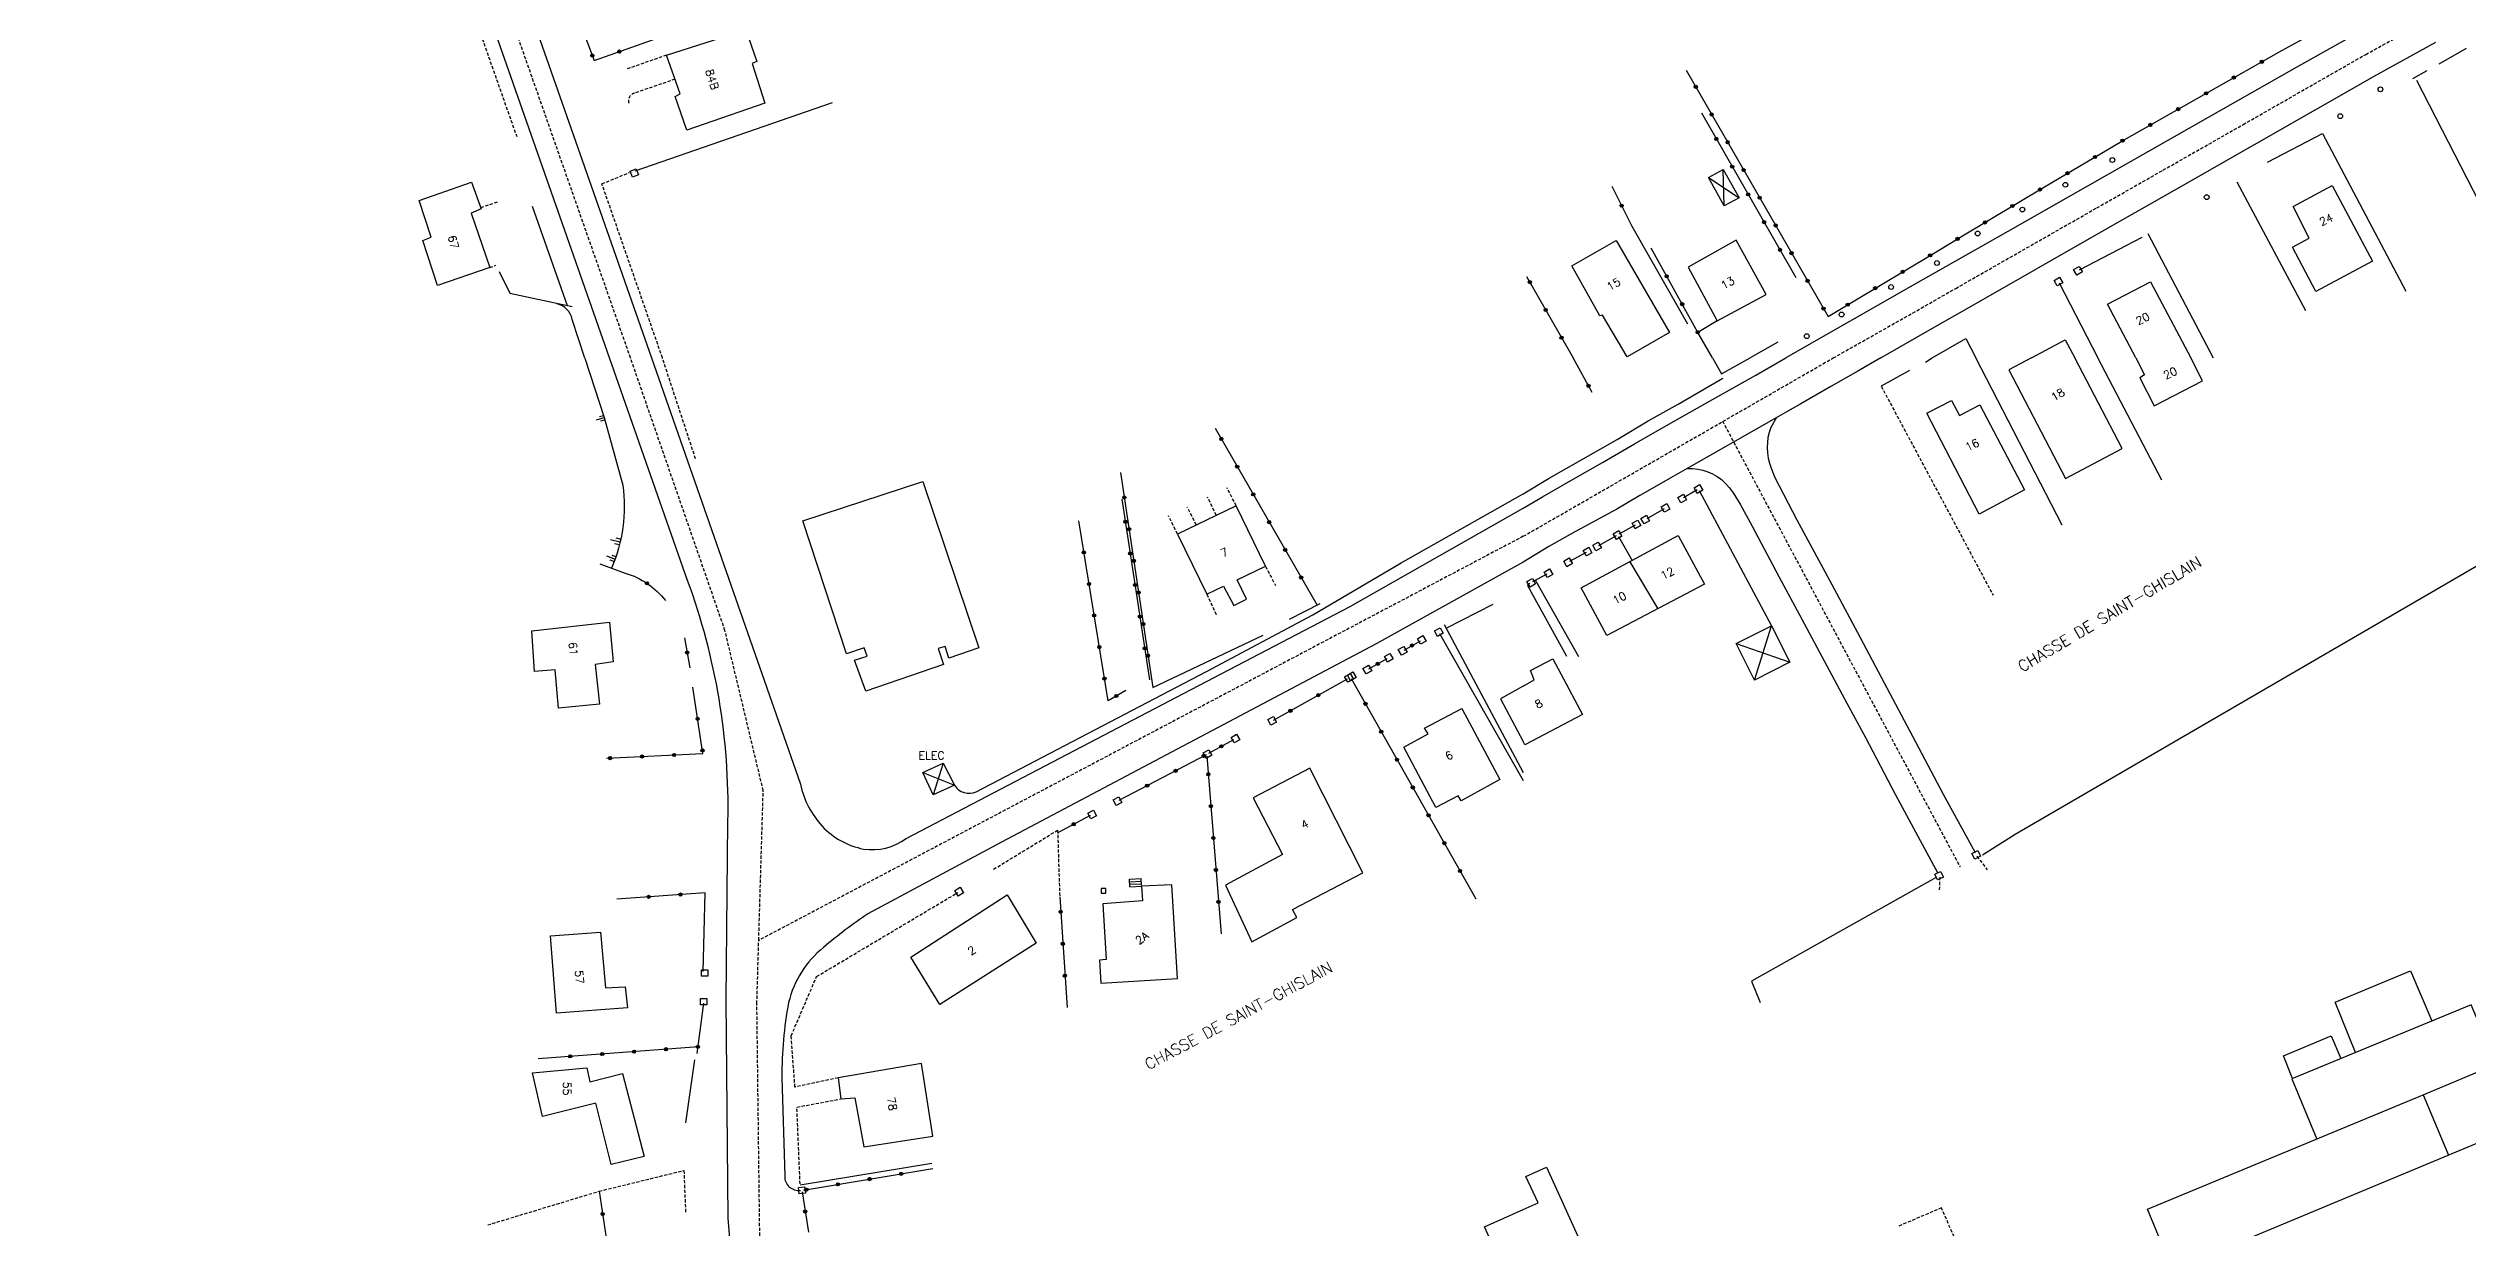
# Model space of a CAD drawing. Header units: millimetres. Extents: x 109000 to 110000, y 124999 to 126000.
# Drawn here: x 109269.6 to 109647.5, y 125364.1 to 125548.4 of the extents above; entities that cross this region are included whole.
import ezdxf
from ezdxf.enums import TextEntityAlignment as Align

# ---------------------------------------------------------------- set-up
doc = ezdxf.new("R2010")
doc.units = ezdxf.units.MM
doc.linetypes.add('DASHED', pattern=[0.75, 0.5, -0.25])
doc.layers.get('0').update_dxf_attribs({"linetype": 'CONTINUOUS'})
for name, color, linetype in [('W0001', 6, 'DASHED'), ('W0008', 7, 'CONTINUOUS'), ('W0100', 7, 'CONTINUOUS'), ('W0112', 1, 'DASHED'), ('W0211', 2, 'CONTINUOUS'), ('W0310', 3, 'CONTINUOUS'), ('W0322', 7, 'CONTINUOUS'), ('W0420', 7, 'CONTINUOUS'), ('W0989', 7, 'CONTINUOUS'), ('W0991', 7, 'CONTINUOUS')]:
    doc.layers.add(name, color=color, linetype=linetype)
doc.styles.get("Standard").update_dxf_attribs({"font": 'romans.shx', "width": 0.85})

# ---------------------------------------------------------------- blocks, each defined once
blk = doc.blocks.new('t112o')
at = {"color": 0, "linetype": 'Continuous'}
for p, q in [((-0.5, 0.5), (0.5, 0.5)), ((-0.5, -0.5), (-0.5, 0.5)), ((0.5, 0.5), (0.5, -0.5)), ((0.5, -0.5), (-0.5, -0.5))]:
    blk.add_line(p, q, dxfattribs=at)
blk = doc.blocks.new('t322o')
at = {"color": 0, "linetype": 'Continuous'}
for radius in [0.25, 0.15]:
    blk.add_circle((0, 0), radius, dxfattribs=at)

msp = doc.modelspace()

# ---------------------------------------------------------------- linework, layer by layer
at = {"layer": 'W0001'}
for points in [[(109360.53, 125500), (109272.89, 125750)], [(109548.42, 125500), (109562.16, 125507.77), (109567.56, 125510.87), (109589.58, 125523.44), (109599.94, 125529.35), (109612.46, 125536.47), (109631.63, 125547.44), (109640.83, 125552.52)], [(109380.56, 125408.98), (109381.26, 125432.4), (109375.29, 125457.4), (109360.53, 125500)], [(109500, 125472.13), (109548.42, 125500)], [(109531.11, 125490.14), (109568.24, 125420.45)], [(109500, 125472.13), (109380.56, 125408.98)], [(109397, 125250), (109392.1, 125275.26), (109384.06, 125318.74), (109380.79, 125357.58), (109380.27, 125399.1), (109380.56, 125408.98)]]:
    msp.add_lwpolyline(points, dxfattribs=at)
at = {"layer": 'W0008'}
for points in [[(109357.25, 125500), (109269.59, 125750)], [(109276.19, 125750), (109363.83, 125500)], [(109647.41, 125560.4), (109620.72, 125545.38), (109607.01, 125537.57), (109575.71, 125519.77), (109560.89, 125511.35), (109541.04, 125500)], [(109555.84, 125500), (109563.95, 125504.65), (109569.35, 125507.75), (109591.36, 125520.31), (109601.72, 125526.22), (109614.24, 125533.34), (109633.39, 125544.3), (109642.57, 125549.37)], [(109500, 125476.53), (109502.98, 125478.31), (109507.41, 125480.86), (109512.36, 125483.66), (109517.35, 125486.58), (109522.39, 125489.45), (109529.54, 125493.52), (109536.31, 125497.33), (109541.04, 125500)], [(109555.84, 125500), (109552.25, 125497.94), (109548.05, 125495.56), (109543.35, 125492.81), (109540.97, 125491.49), (109539.52, 125490.66), (109525.59, 125482.7), (109523.44, 125481.48), (109518.19, 125478.48), (109514.6, 125476.36), (109508.16, 125472.86), (109503.97, 125470.52), (109500, 125468.11)], [(109500, 125478.78), (109504.06, 125481.22), (109514.66, 125487.24), (109519.49, 125490.17), (109524.2, 125492.77), (109531.17, 125496.84)], [(109450.52, 125450.98), (109467.12, 125459.87), (109480.94, 125467.98), (109500, 125478.78)]]:
    msp.add_lwpolyline(points, dxfattribs=at)
for points in [[(109393.67, 125250), (109382.35, 125305.8, -0.031047), (109378.26, 125335.29), (109375.79, 125365.57), (109375.49, 125399.62), (109375.75, 125427.58, 0.093777), (109369.44, 125465.24), (109357.25, 125500)], [(109363.83, 125500), (109387.06, 125433.37, 0.134082), (109390.48, 125426.83, 0.160662), (109396.94, 125423.26, 0.203659), (109403.58, 125424.92), (109447.01, 125447.59), (109472.85, 125461.12), (109500, 125476.53)], [(109539.58, 125490.69), (109538.65, 125489.15, 0.182991), (109538.72, 125482.79), (109539.29, 125481.32), (109542.74, 125474.71), (109545.79, 125469.03), (109548.21, 125464.58), (109552.63, 125456.3), (109555.93, 125450.12), (109561.28, 125440.01), (109565.62, 125431.83), (109570.58, 125422.71)], [(109525.64, 125482.73, -0.210569), (109531.56, 125480.44), (109532.17, 125479.73), (109532.81, 125478.94), (109533.88, 125477.16), (109535.74, 125473.7), (109539.94, 125465.83), (109543.5, 125459.2), (109550.54, 125446.04), (109553.46, 125440.71), (109558.12, 125431.84), (109560.59, 125427.18), (109564.77, 125419.49)], [(109500, 125468.11), (109477, 125455.31), (109418.49, 125424.33), (109397.61, 125413.14, 0.02894), (109390.7, 125407.88, 0.167582), (109385.23, 125399.27, 0.048624), (109384.19, 125387.56), (109384.62, 125372.16)], [(109411.13, 125433.23, 0.376156), (109414.52, 125432.22), (109450.52, 125450.98)], [(109384.62, 125372.16, 0.459383), (109387.07, 125369.91, -33.940372)]]:
    msp.add_lwpolyline(points, format="xyb", dxfattribs=at)
at = {"layer": 'W0100'}
for points in [[(109366.14, 125547.3), (109378.56, 125551.3), (109380.28, 125546.33), (109379.52, 125546.03), (109381.53, 125539.84), (109369.33, 125535.61), (109367.5, 125540.88), (109368.3, 125541.25), (109366.14, 125547.3)], [(109528.92, 125528.22), (109531.23, 125529.44), (109533.73, 125525.01), (109531.39, 125523.76), (109528.92, 125528.22), (109533.73, 125525.01)], [(109531.39, 125523.76), (109531.23, 125529.44)], [(109327.51, 125524.59), (109335.69, 125527.47), (109337.22, 125523.3), (109335.63, 125522.65), (109338.57, 125514.13), (109330.4, 125511.3), (109328.1, 125518.36), (109329.41, 125518.85), (109327.51, 125524.59)], [(109620.28, 125523.66), (109626.36, 125526.94), (109632.66, 125515.11), (109623.83, 125510.38), (109620.17, 125517.32), (109622.75, 125518.72), (109620.28, 125523.66)], [(109507.57, 125514.39), (109514.5, 125518.34), (109522.84, 125503.97), (109516.22, 125500.15), (109512.4, 125506.7), (109511.96, 125506.58), (109507.57, 125514.39)], [(109530.28, 125505.81), (109537.92, 125509.94), (109533.27, 125518.4), (109525.76, 125514.2), (109530.28, 125505.81)], [(109595.68, 125500), (109591.29, 125508.42), (109597.99, 125511.87), (109604.27, 125500)], [(109579.38, 125500), (109584.67, 125502.82), (109586.19, 125500)], [(109579.38, 125500), (109575.85, 125498.15), (109584.69, 125481.17), (109593.54, 125485.84), (109586.19, 125500)], [(109595.68, 125500), (109597.07, 125497.35), (109596.31, 125496.91), (109598.57, 125492.5), (109606.13, 125496.43), (109604.27, 125500)], [(109563.05, 125491.35), (109566.88, 125493.34), (109568.14, 125491.03), (109571.34, 125492.66), (109578.32, 125479.4), (109571.23, 125475.57), (109563.05, 125491.35)], [(109387.43, 125474.57), (109406.22, 125480.67), (109414.94, 125454.72), (109410.25, 125453.09), (109409.71, 125454.92), (109408.59, 125454.61), (109409.43, 125452.09), (109397.31, 125447.95), (109395.52, 125452.78), (109397.49, 125453.4), (109397.02, 125454.72), (109394.27, 125453.77), (109387.43, 125474.57)], [(109454.8, 125461.33), (109456.76, 125462.28), (109455.31, 125465.34), (109459.73, 125467.44), (109455.16, 125476.89), (109445.99, 125472.47), (109450.57, 125463.08), (109453.19, 125464.32), (109454.8, 125461.33)], [(109509.07, 125464.07), (109524.22, 125472.24), (109528.31, 125464.63), (109513.07, 125456.64), (109509.07, 125464.07)], [(109516.65, 125468.16), (109521, 125460.8)], [(109345.12, 125457.34), (109357.26, 125458.7), (109357.8, 125452.5), (109355.01, 125452.09), (109355.69, 125445.89), (109349.28, 125445.28), (109348.74, 125451.27), (109345.53, 125451), (109345.12, 125457.34)], [(109533.25, 125455.36), (109538.79, 125458.13), (109541.65, 125452.44), (109536.12, 125449.67), (109533.25, 125455.36), (109541.65, 125452.44)], [(109536.12, 125449.67), (109538.79, 125458.13)], [(109500, 125448.69), (109501.7, 125449.72), (109501.12, 125451.16), (109504.63, 125452.98), (109509.24, 125444.29), (109500.26, 125439.54), (109500, 125440.07)], [(109500, 125448.69), (109496.43, 125446.73), (109500, 125440.07)], [(109481.35, 125439.2), (109485.16, 125441.25), (109484.58, 125442.16), (109490.41, 125445.22), (109496.34, 125434.11), (109490.28, 125430.8), (109489.81, 125431.57), (109486.32, 125429.76), (109481.35, 125439.2)], [(109406.22, 125435.21), (109409.36, 125436.69), (109411.13, 125433.23), (109407.81, 125431.71), (109406.22, 125435.21), (109411.13, 125433.23)], [(109409.36, 125436.69), (109407.81, 125431.71)], [(109466.67, 125435.87), (109457.78, 125431.27), (109462.38, 125422.38), (109453.49, 125417.63), (109457.62, 125408.74), (109464.6, 125412.55), (109463.97, 125413.82), (109474.92, 125419.53), (109466.67, 125435.87)], [(109404.31, 125406.36), (109419.36, 125416.11), (109423.92, 125408.55), (109408.87, 125398.96), (109404.31, 125406.36)], [(109434.03, 125402.31), (109445.98, 125403.04), (109445.09, 125417.64), (109440.37, 125417.44), (109440.52, 125415.18), (109434.32, 125414.69), (109434.86, 125405.99), (109433.78, 125405.89), (109434.03, 125402.31)], [(109438.46, 125418.55), (109440.3, 125418.64)], [(109438.54, 125417.37), (109438.48, 125418.55)], [(109438.5, 125418.12), (109440.32, 125418.21)], [(109438.52, 125417.76), (109440.35, 125417.83)], [(109438.54, 125417.37), (109440.37, 125417.44)], [(109440.36, 125417.62), (109440.3, 125418.64)], [(109348.02, 125409.71), (109355.83, 125410.28), (109356.61, 125401.59), (109359.68, 125401.7), (109360.05, 125398.42), (109348.96, 125397.59), (109348.02, 125409.71)], [(109630.03, 125391.48), (109626.86, 125399.35), (109638.6, 125404.24), (109641.93, 125396.39)], [(109640.57, 125384.83), (109651.97, 125389.62), (109648.07, 125398.93), (109620.07, 125387.36), (109623.96, 125377.93)], [(109620.18, 125387.4), (109618.77, 125390.96), (109626.2, 125394.05), (109627.71, 125390.52)], [(109392.97, 125387.49), (109393.41, 125384.2), (109395.57, 125384.39), (109396.96, 125376.74), (109407.78, 125378.38), (109406.01, 125389.76), (109392.97, 125387.49)], [(109345.23, 125388.26), (109353.71, 125389.04), (109354.19, 125386.85), (109359.28, 125388.2), (109362.64, 125375.21), (109357.52, 125373.98), (109355.09, 125383.52), (109346.77, 125381.48), (109345.23, 125388.26)], [(109680.33, 125367.75), (109679.29, 125370.44), (109679.78, 125370.65), (109672.93, 125387.22), (109592.73, 125353.81), (109600.77, 125334.63), (109680.33, 125367.75)], [(109592.73, 125353.81), (109591.11, 125357.57), (109599.85, 125361.31), (109597.54, 125366.95), (109640.57, 125384.83), (109644.54, 125375.4)], [(109500, 125366.91), (109502.34, 125367.96), (109500.38, 125372.09), (109503.61, 125373.56), (109516.53, 125345.08), (109513.38, 125343.45), (109522.85, 125322.46), (109514.51, 125318.73), (109500, 125350.91)], [(109500, 125350.91), (109493.95, 125364.19), (109500, 125366.91)]]:
    msp.add_lwpolyline(points, dxfattribs=at)
msp.add_lwpolyline([(109434.07, 125416.36), (109434.81, 125416.36), (109434.81, 125417.11), (109434.07, 125417.11)], close=True, dxfattribs=at)
at = {"layer": 'W0112'}
for points in [[(109334.64, 125557.66), (109342.75, 125534.58)], [(109366.14, 125547.3), (109359.78, 125545.09)], [(109365.52, 125500), (109356.06, 125527.21), (109360.35, 125528.97)], [(109337.14, 125523.53), (109339.88, 125524.41)], [(109338.57, 125514.13), (109339.51, 125514.48)], [(109370.7, 125484.23), (109365.52, 125500)], [(109555.92, 125495.58), (109573.39, 125462.93)], [(109448.93, 125473.89), (109447.5, 125476.7)], [(109452.05, 125475.39), (109450.68, 125478.23)], [(109455.16, 125476.89), (109453.74, 125479.7)], [(109445.99, 125472.47), (109444.58, 125475.3)], [(109459.73, 125467.44), (109461.29, 125464.43)], [(109450.57, 125463.08), (109452.01, 125459.93)], [(109417.25, 125420.1), (109427.25, 125426.2), (109427.58, 125415.79)], [(109570.87, 125422.12), (109572.47, 125420.03)], [(109392.97, 125387.49), (109386.22, 125386.04), (109385.63, 125394.08), (109389.6, 125403.33), (109411.66, 125416.46)], [(109565.07, 125418.87), (109564.98, 125416.86)], [(109387.02, 125370.92), (109386.52, 125382.93), (109393.41, 125384.2)], [(109338.22, 125364.51), (109355.61, 125369.78), (109368.87, 125373.02), (109369.13, 125366.44)], [(109571.73, 125352.32), (109565.35, 125367.18), (109558.6, 125364.3)]]:
    msp.add_lwpolyline(points, dxfattribs=at)
msp.add_lwpolyline([(109367.48, 125543.55), (109361.16, 125541.39, 0.478665), (109360.35, 125539.61)], format="xyb", dxfattribs=at)
at = {"layer": 'W0211'}
for p, q in [((109355.22, 125490.33), (109356.39, 125490.68)), ((109355.7, 125490.84), (109356.29, 125491.02)), ((109355.91, 125490.17), (109356.49, 125490.34)), ((109356.79, 125469.05), (109358.11, 125468.57)), ((109357.4, 125471.61), (109358.91, 125471.26)), ((109357.59, 125469.19), (109358.25, 125468.95)), ((109358.05, 125471), (109358.81, 125470.83)), ((109358.26, 125471.87), (109359.01, 125471.7)), ((109357.31, 125468.43), (109357.97, 125468.19))]:
    msp.add_line(p, q, dxfattribs=at)
for points in [[(109353.38, 125499.99), (109351.44, 125506.03, 0.281347), (109349.07, 125508.46, 0.713436)], [(109356.39, 125490.68), (109359.32, 125480.11, -0.13786), (109357.55, 125467.17, -0.665441)]]:
    msp.add_lwpolyline(points, format="xyb", dxfattribs=at)
for points in [[(109353.38, 125499.99), (109356.39, 125490.68)], [(109355.76, 125467.82), (109359.71, 125466.38)]]:
    msp.add_lwpolyline(points, dxfattribs=at)
at = {"layer": 'W0310'}
for points in [[(109647.28, 125548.37), (109643.04, 125545.93)], [(109641.14, 125544.87), (109638.91, 125543.6)], [(109639.55, 125543.39), (109653.32, 125516.51)], [(109361.25, 125529.24), (109392.11, 125539.92)], [(109616.29, 125530.59), (109624.87, 125535.08), (109637.86, 125510.46)], [(109611.48, 125527.53), (109622.19, 125507.39)], [(109345.16, 125523.71), (109350.62, 125508.22)], [(109516.97, 125520.58), (109525.65, 125505.31)], [(109586.88, 125513.76), (109596.68, 125518.86)], [(109597.55, 125519.44), (109607.77, 125500)], [(109340.01, 125513.52), (109341.66, 125510.11), (109351.43, 125508.05)], [(109583.73, 125511.72), (109589.75, 125500)], [(109529.55, 125500), (109527.27, 125503.98)], [(109563.88, 125500), (109569.13, 125503.03), (109570.72, 125500)], [(109529.55, 125500), (109530.99, 125497.51), (109535.43, 125500)], [(109539.75, 125502.48), (109535.43, 125500)], [(109562.82, 125499.35), (109563.88, 125500)], [(109584.17, 125473.87), (109570.72, 125500)], [(109599.74, 125480.92), (109589.75, 125500)], [(109560.34, 125498.06), (109555.92, 125495.58)], [(109571.74, 125422.35), (109576.82, 125425.58), (109680.96, 125486.12)], [(109522, 125476.43), (109519.28, 125474.86)], [(109527.14, 125479.39), (109525.04, 125478.14)], [(109527.48, 125479.3), (109538.79, 125458.13)], [(109517.48, 125473.86), (109514.95, 125472.45)], [(109509.83, 125469.62), (109507.22, 125468.18)], [(109514.51, 125472.21), (109511.75, 125470.65)], [(109514.86, 125472.11), (109516.99, 125468.34)], [(109503.7, 125466.22), (109501.46, 125464.99)], [(109501.93, 125465.23), (109508.61, 125453.35)], [(109463.47, 125459.19), (109468.29, 125461.6)], [(109487.94, 125457.79), (109495.29, 125461.53)], [(109501.02, 125464.74), (109500.66, 125464.46), (109506.75, 125453.42)], [(109487.65, 125458.34), (109500, 125435.24)], [(109442.12, 125448.52), (109459.39, 125456.67)], [(109486.93, 125456.94), (109500, 125433.96)], [(109371.88, 125404.14), (109372.18, 125416.41)], [(109564.39, 125418.76), (109535.63, 125402.6), (109537, 125399.25)], [(109371.95, 125399.17), (109370.91, 125391.31)], [(109369.17, 125380.45), (109370.58, 125390.31)], [(109387.04, 125370.79), (109407.61, 125374.19)]]:
    msp.add_lwpolyline(points, dxfattribs=at)
at = {"layer": 'W0322'}
for points in [[(109525.46, 125544.97), (109537.77, 125523.56), (109547.61, 125506.49), (109551.54, 125508.83), (109564.07, 125516.34), (109568.63, 125519.07), (109581.42, 125526.74), (109593.5, 125533.89), (109618.01, 125547.78), (109640.32, 125560.1), (109658.61, 125570.31), (109678.07, 125581.45), (109692.37, 125589.71), (109701.54, 125595.05), (109715.16, 125602.9), (109716.91, 125610.39), (109714.56, 125611.46)], [(109350.85, 125557.15), (109354.86, 125546.48), (109377.64, 125554.58)], [(109527.83, 125538.28), (109542.6, 125512.55)], [(109513.86, 125526.86), (109516.97, 125520.58)], [(109530.28, 125505.81), (109527.27, 125503.98), (109520, 125517.14)], [(109500.5, 125512.74), (109507.77, 125500)], [(109510.76, 125494.61), (109507.77, 125500)], [(109451.86, 125489), (109467.79, 125461.35)], [(109437.09, 125482.09), (109442.12, 125448.52)], [(109437.31, 125477.94), (109441.61, 125449.68)], [(109437.89, 125448.05), (109435.14, 125446.41), (109430.55, 125474.55)], [(109368.98, 125456.25), (109369.8, 125451.55)], [(109481.38, 125454.35), (109483.92, 125455.8)], [(109473.11, 125449.9), (109492.58, 125415.47)], [(109475.86, 125451.41), (109478.76, 125453.03)], [(109356.78, 125437.44), (109371.85, 125438.19), (109370.28, 125448.55)], [(109460.98, 125443.39), (109472.55, 125449.87)], [(109450.88, 125438.23), (109454.8, 125440.39)], [(109450.44, 125437.98), (109436.83, 125430.84)], [(109450.56, 125437.76), (109452.78, 125410.02)], [(109427.26, 125425.8), (109432.4, 125428.53)], [(109372.18, 125416.41), (109358.37, 125415.44)], [(109427.58, 125415.79), (109428.72, 125398.47)], [(109371.17, 125392.35), (109346.12, 125390.47)], [(109387.56, 125369.95), (109407.74, 125373.32)], [(109355.61, 125369.78), (109356.75, 125362.49)], [(109387.34, 125369.68), (109388.32, 125363.36)]]:
    msp.add_lwpolyline(points, dxfattribs=at)
msp.add_lwpolyline([(109359.71, 125466.38, -0.159399), (109365.98, 125462.07, -4.986602)], format="xyb", dxfattribs=at)
at = {"layer": 'W0420', "color": 0}
for centre in [(109633.91, 125541.98), (109627.63, 125537.78), (109592.03, 125530.93), (109584.69, 125527.06), (109606.77, 125525.12), (109577.97, 125523.19), (109570.98, 125519.45), (109564.62, 125514.83), (109557.46, 125511.08), (109549.73, 125506.79), (109544.29, 125503.4)]:
    msp.add_circle(centre, 0.375, dxfattribs=at)

# ---------------------------------------------------------------- block references
at = {"layer": 'W0112'}
for p, rotation in [((109361.12, 125528.91), 202.4691211405601), ((109586.66, 125513.63), 29.58791626662582), ((109583.6, 125511.94), 29.58791626662582), ((109527.36, 125479.52), 29.51343442079904), ((109522.22, 125476.56), 29.51343442079904), ((109524.82, 125478.02), 29.51343442079904), ((109514.73, 125472.33), 29.51343442079904), ((109517.69, 125473.99), 29.51343442079904), ((109519.06, 125474.74), 29.51343442079904), ((109510.05, 125469.74), 29.51343442079904), ((109511.53, 125470.53), 29.51343442079904), ((109501.24, 125464.87), 29.51343442079904), ((109503.92, 125466.35), 29.51343442079904), ((109507, 125468.06), 29.51343442079904), ((109486.81, 125457.16), 299.6259668991503), ((109478.98, 125453.15), 29.19886363455702), ((109481.16, 125454.23), 29.43292358021158), ((109484.14, 125455.93), 209.9569422672965), ((109472.77, 125450), 209.6073473276052), ((109473.2, 125450.24), 209.6073473276052), ((109475.64, 125451.29), 29.19886363455702), ((109460.76, 125443.27), 28.30008114646196), ((109450.66, 125438.1), 29.07440017990479), ((109455.02, 125440.51), 29.07440017990479), ((109436.61, 125430.72), 27.49448697308407), ((109432.63, 125428.64), 207.5700567100628), ((109564.96, 125419.1), 116.395564436284), ((109570.76, 125422.35), 116.2068679556753), ((109411.88, 125416.59), 210.7886121552017), ((109387.31, 125369.93), 275.1389936592028)]:
    msp.add_blockref('t112o', p, dxfattribs=dict(at, rotation=rotation))
for p in [(109372.13, 125403.89), (109371.95, 125399.42)]:
    msp.add_blockref('t112o', p, dxfattribs=at)
at = {"layer": 'W0322'}
for p, rotation in [((109358.79, 125547.88), 19.57918243457846), ((109354.57, 125547.25), 290.5656432429674), ((109615.37, 125546.29), 29.54136802310057), ((109526.95, 125542.38), 299.9136390772355), ((109606.67, 125541.36), 29.54136802310057), ((109611.02, 125543.82), 29.54136802310057), ((109529.44, 125538.04), 299.9136390772355), ((109602.32, 125538.89), 29.54136802310057), ((109530.15, 125534.23), 299.856369396963), ((109531.93, 125533.71), 299.9136390772355), ((109593.62, 125533.96), 29.54136802310057), ((109597.97, 125536.42), 29.54136802310057), ((109532.64, 125529.9), 299.856369396963), ((109534.43, 125529.38), 299.9136390772355), ((109589.32, 125531.41), 30.62826138613647), ((109535.13, 125525.56), 299.856369396963), ((109580.72, 125526.32), 30.93691708832514), ((109585.02, 125528.87), 30.62826138613647), ((109515.37, 125523.8), 296.3956785132111), ((109536.92, 125525.04), 299.9136390772355), ((109576.43, 125523.75), 30.93691708832514), ((109537.62, 125521.22), 299.856369396963), ((109539.42, 125520.71), 299.952271574005), ((109567.85, 125518.6), 30.9676938480935), ((109572.14, 125521.18), 30.93691708832514), ((109540.11, 125516.89), 299.856369396963), ((109541.91, 125516.38), 299.952271574005), ((109563.56, 125516.03), 30.89767465302889), ((109501.02, 125511.84), 299.7387059008445), ((109522.41, 125512.76), 118.9082406334674), ((109544.41, 125512.05), 299.952271574005), ((109554.98, 125510.9), 30.89767465302889), ((109559.27, 125513.46), 30.89767465302889), ((109503.5, 125507.5), 299.7387059008445), ((109524.83, 125508.39), 118.9082406334674), ((109546.9, 125507.71), 299.952271574005), ((109550.69, 125508.33), 30.83448986155799), ((109505.98, 125503.16), 299.7387059008445), ((109527.25, 125504.01), 118.9082406334674), ((109510.19, 125495.63), 119.0250712733714), ((109452.82, 125487.35), 299.9484332473571), ((109455.31, 125483.01), 299.9484332473571), ((109437.68, 125478.19), 278.5168071158941), ((109457.81, 125478.68), 299.9484332473571), ((109437.85, 125474.4), 278.6506046068442), ((109438.42, 125473.24), 278.5168071158941), ((109460.3, 125474.35), 299.9484332473571), ((109431.35, 125469.62), 99.26485742997218), ((109438.6, 125469.45), 278.6506046068442), ((109462.8, 125470.02), 299.9484332473571), ((109363.11, 125464.78), 325.9297114248604), ((109439.16, 125468.3), 278.5168071158941), ((109465.3, 125465.68), 299.9484332473571), ((109432.16, 125464.68), 99.26485742997218), ((109439.35, 125464.51), 278.6506046068442), ((109439.9, 125463.35), 278.5168071158941), ((109432.96, 125459.75), 99.26485742997218), ((109440.11, 125459.57), 278.6506046068442), ((109440.64, 125458.41), 278.5168071158941), ((109369.38, 125453.96), 279.8707215134619), ((109433.77, 125454.81), 99.26485742997218), ((109440.86, 125454.62), 278.6506046068442), ((109441.38, 125453.46), 278.5168071158941), ((109482.62, 125455.06), 29.62113066463122), ((109434.57, 125449.88), 99.26485742997218), ((109477.27, 125452.2), 29.19641741539747), ((109436.42, 125447.17), 210.6378527466727), ((109467.98, 125447.3), 29.18505734207602), ((109475.35, 125445.94), 299.4927475822099), ((109371.03, 125443.6), 98.60880264089958), ((109463.62, 125444.86), 29.18505734207602), ((109371.78, 125438.66), 98.60880264089958), ((109452.83, 125439.3), 28.87422578219967), ((109477.81, 125441.59), 299.4927475822099), ((109357.34, 125437.47), 2.848025120887875), ((109362.34, 125437.72), 2.848025120887875), ((109367.33, 125437.96), 2.848025120887875), ((109445.68, 125435.48), 207.6969693505727), ((109450.11, 125437.81), 207.6969693505727), ((109450.79, 125434.94), 274.570095780335), ((109480.27, 125437.23), 299.4927475822099), ((109441.25, 125433.16), 207.6969693505727), ((109482.74, 125432.88), 299.4927475822099), ((109429.77, 125427.13), 27.98638719470392), ((109451.19, 125429.95), 274.570095780335), ((109485.2, 125428.53), 299.4927475822099), ((109451.58, 125424.97), 274.570095780335), ((109487.66, 125424.18), 299.4927475822099), ((109451.98, 125419.99), 274.570095780335), ((109490.12, 125419.83), 299.4927475822099), ((109363.36, 125415.79), 184.0313640646231), ((109368.34, 125416.14), 184.0313640646231), ((109427.73, 125413.44), 273.7624223090414), ((109452.38, 125415), 274.570095780335), ((109428.06, 125408.45), 273.7624223090414), ((109428.39, 125403.46), 273.7624223090414), ((109351.11, 125390.85), 184.2780984922331), ((109356.1, 125391.22), 184.2780984922331), ((109361.08, 125391.59), 184.2780984922331), ((109366.07, 125391.97), 184.2780984922331), ((109371.05, 125392.34), 184.2780984922331), ((109392.94, 125370.85), 9.47078265670388), ((109397.88, 125371.67), 9.47078265670388), ((109402.81, 125372.5), 9.47078265670388), ((109387.82, 125366.6), 278.8833482705516), ((109388.01, 125370.03), 9.47078265670388), ((109356.17, 125366.23), 278.9061805546374)]:
    msp.add_blockref('t322o', p, dxfattribs=dict(at, rotation=rotation))

# ---------------------------------------------------------------- texts
at = {"layer": 'W0989'}
for rotation, p in [(30.6917, (109591.61, 125459.97)), (28.2166, (109455.51, 125397.21))]:
    msp.add_text('CHASSE DE SAINT-GHISLAIN', height=1.75, rotation=rotation, dxfattribs=at).set_placement(p, align=Align.MIDDLE)
at = {"layer": 'W0991'}
for s, rotation, p in [('84B', 287.8528, (109373.28, 125543.53)), ('24', 24.9958, (109625.44, 125521.62)), ('67', 286.639, (109332.87, 125518.12)), ('15', 29.5704, (109514.12, 125511.53)), ('13', 28.946, (109531.94, 125511.72)), ('20', 26.9113, (109596.77, 125506.13)), ('20', 25.29, (109601.08, 125497.64)), ('18', 31.8943, (109583.5, 125494.27)), ('16', 26.5414, (109570.13, 125486.42)), ('7', 24.9516, (109453.31, 125469.6)), ('12', 27.3479, (109522.5, 125466.35)), ('10', 28.5266, (109515.02, 125462.49)), ('61', 275.575, (109351.59, 125454.54)), ('8', 29.0989, (109502.42, 125445.97)), ('6', 28.4307, (109488.4, 125437.87)), ('4', 26.1637, (109465.87, 125427.14)), ('2A', 36.4553, (109440.43, 125409.36)), ('2', 33.6766, (109413.83, 125407.41)), ('57', 275.3794, (109352.55, 125403.26)), ('55', 270, (109350.61, 125385.83)), ('78', 280.2492, (109401.39, 125383.44))]:
    msp.add_text(s, height=1.25, rotation=rotation, dxfattribs=at).set_placement(p, align=Align.MIDDLE)
msp.add_text('ELEC', height=1.25, dxfattribs=at).set_placement((109407.56, 125437.88), align=Align.MIDDLE)

doc.saveas('drawing.dxf')
